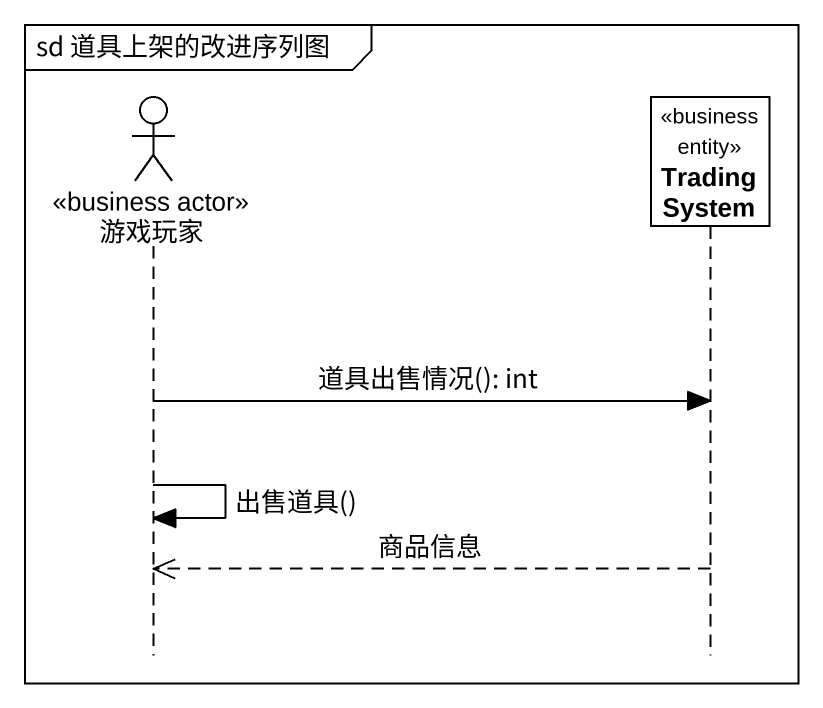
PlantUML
@startuml
mainframe sd 道具上架的改进序列图
hide footbox
actor 游戏玩家 <<business actor>>
participant TradingSystem <<business entity>>

游戏玩家 -> TradingSystem : 道具出售情况(): int
游戏玩家 -> 游戏玩家 : 出售道具()
TradingSystem -->> 游戏玩家 : 商品信息
@enduml
